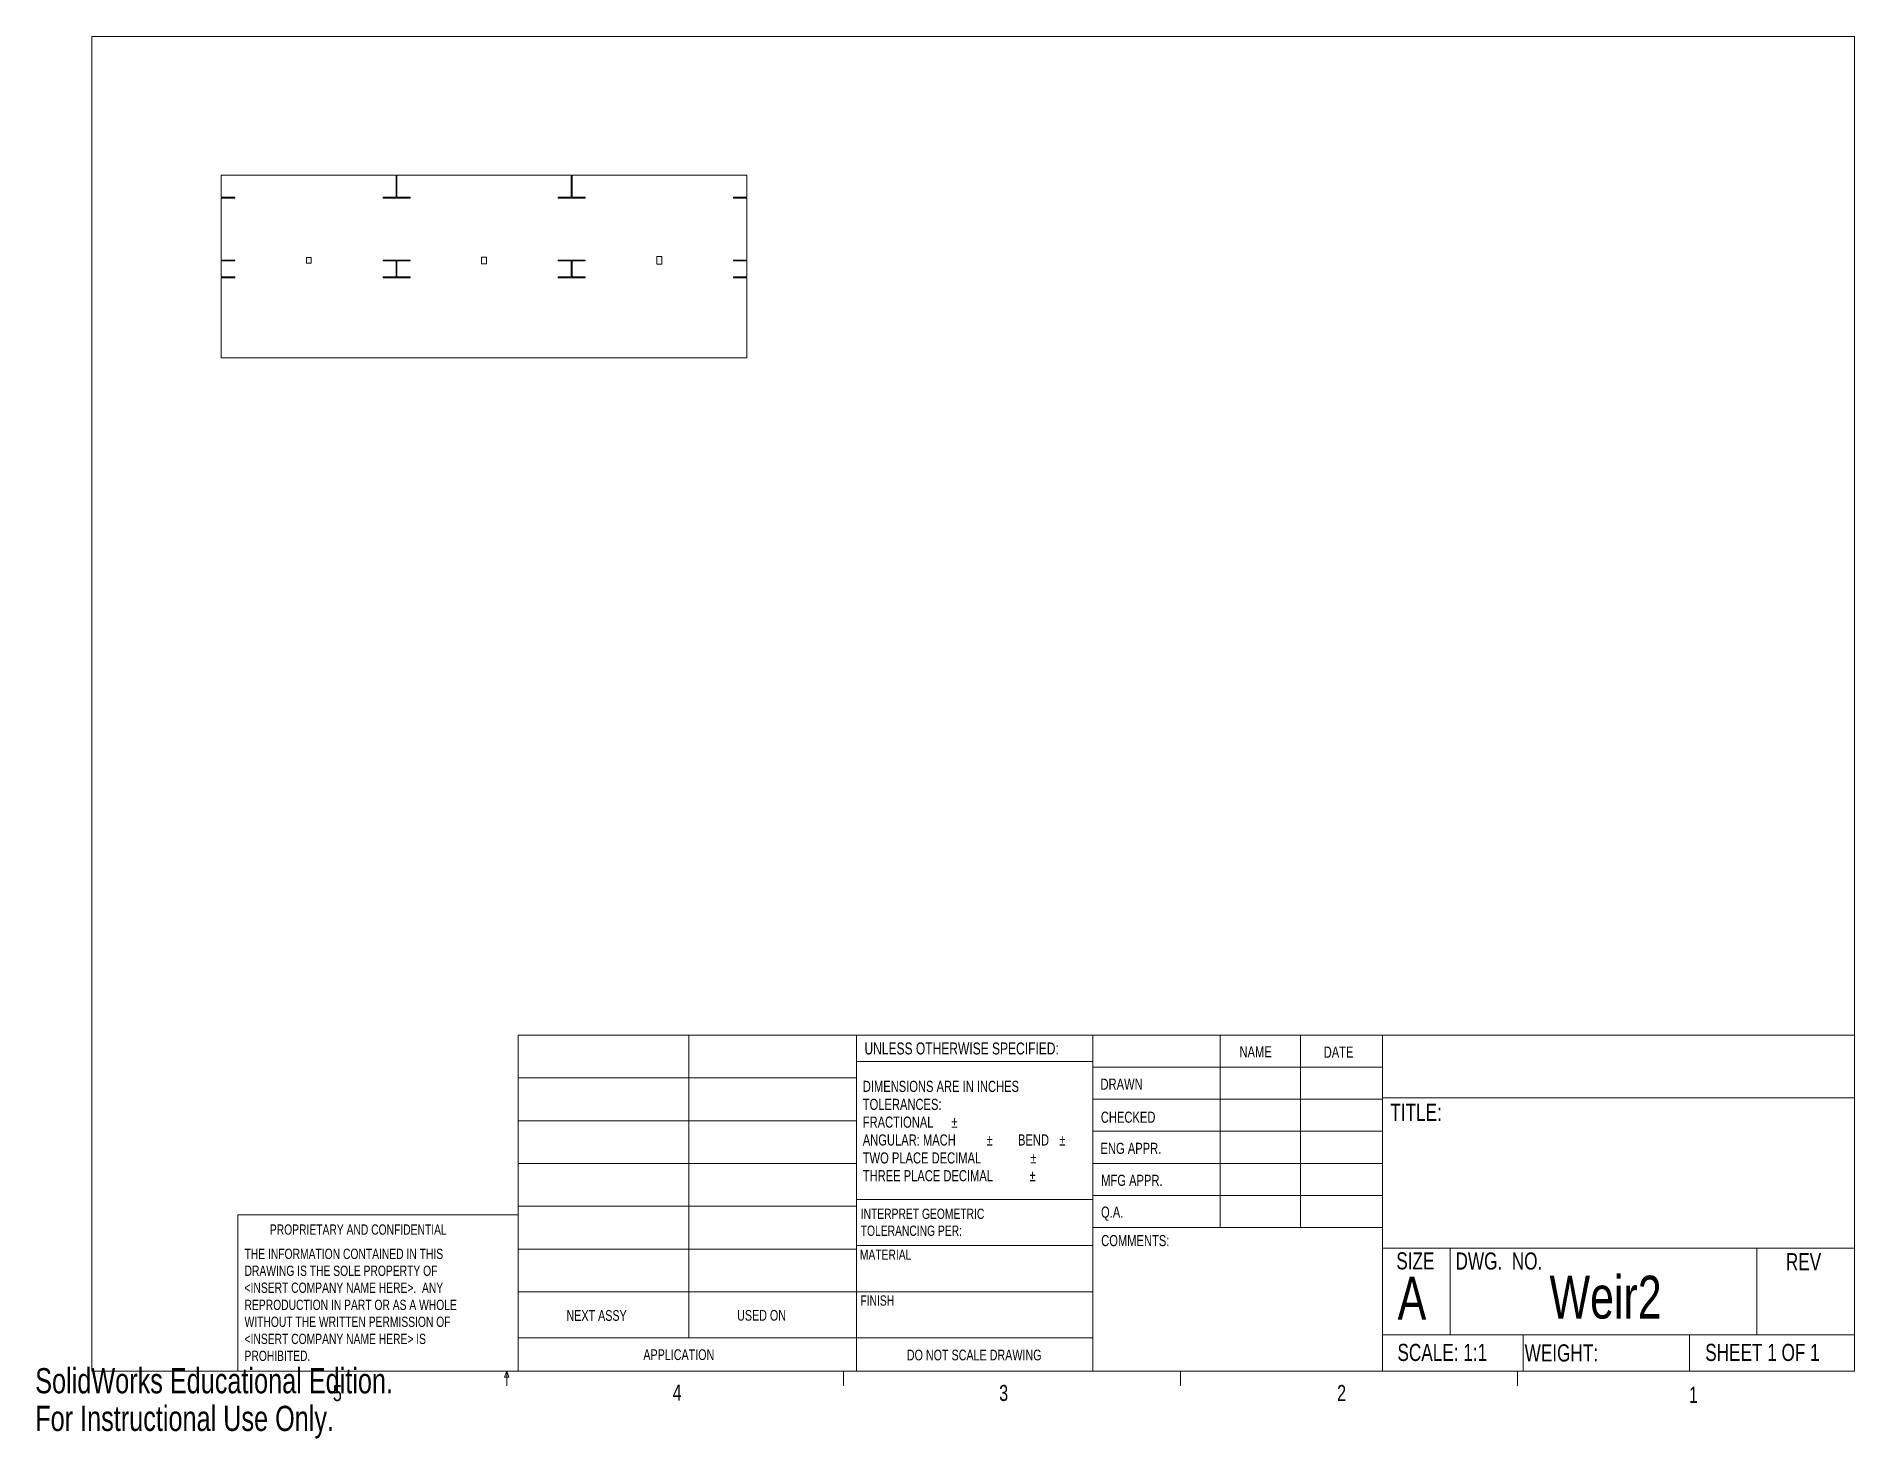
# Model space of a CAD drawing. Header units: inches. Extents: x 0 to 10.6, y 0 to 8.2.
import ezdxf

# ---------------------------------------------------------------- set-up
doc = ezdxf.new("R2010")
doc.units = ezdxf.units.IN
doc.header["$MEASUREMENT"] = 0
doc.layers.get('0').update_dxf_attribs({"linetype": 'CONTINUOUS'})
doc.styles.get("Standard").update_dxf_attribs({"font": 'txt', "width": 0.75})

# ---------------------------------------------------------------- blocks, each defined once
blk = doc.blocks.new('SW_NOTE_0')
at = {"color": 0, "linetype": 'CONTINUOUS', "lineweight": 0, "char_height": 0.06, "attachment_point": 1}
for s, insert in [('INTERPRET GEOMETRIC', (0, 0.077)), ('TOLERANCING PER:', (0, -0.022))]:
    blk.add_mtext(s, dxfattribs=dict(at, insert=insert))
blk = doc.blocks.new('SW_NOTE_1')
at = {"color": 0, "linetype": 'CONTINUOUS', "lineweight": 0, "char_height": 0.065, "attachment_point": 1}
for s, insert in [('DIMENSIONS ARE IN INCHES', (0, 0.084)), ('TOLERANCES:', (0, -0.021)), ('FRACTIONAL', (0, -0.125)), ('%%p', (0.518, -0.125)), ('ANGULAR: MACH', (0, -0.229)), ('%%p', (0.723, -0.229)), ('BEND', (0.907, -0.229)), ('%%p', (1.148, -0.229)), ('TWO PLACE DECIMAL', (0, -0.334)), ('%%p', (0.979, -0.334)), ('THREE PLACE DECIMAL', (0, -0.438)), ('%%p', (0.974, -0.438))]:
    blk.add_mtext(s, dxfattribs=dict(at, insert=insert))
blk = doc.blocks.new('SW_NOTE_2')
at = {"color": 0, "linetype": 'CONTINUOUS', "lineweight": 0, "char_height": 0.06, "attachment_point": 1}
for s, insert in [('THE INFORMATION CONTAINED IN THIS', (0, 0.077)), ('DRAWING IS THE SOLE PROPERTY OF', (0, -0.022)), ('<INSERT COMPANY NAME HERE>.  ANY', (0, -0.121)), ('REPRODUCTION IN PART OR AS A WHOLE', (0, -0.221)), ('WITHOUT THE WRITTEN PERMISSION OF', (0, -0.32)), ('<INSERT COMPANY NAME HERE> IS', (0, -0.42)), ('PROHIBITED.', (0, -0.519))]:
    blk.add_mtext(s, dxfattribs=dict(at, insert=insert))

msp = doc.modelspace()

# ---------------------------------------------------------------- linework, layer by layer
at = {"color": 7, "linetype": 'CONTINUOUS', "lineweight": 0}
for p, q in [((0.33, 8.192), (10.63, 8.192)), ((0.33, 8.192), (0.33, 0.392)), ((10.63, 0.392), (10.63, 8.192)), ((2.821, 2.356), (10.63, 2.356)), ((2.821, 0.392), (2.821, 2.356)), ((3.819, 2.356), (3.819, 0.588)), ((4.798, 0.392), (4.798, 2.356)), ((6.18, 2.356), (6.18, 0.392)), ((6.924, 2.356), (6.924, 1.231)), ((7.392, 2.356), (7.392, 1.231)), ((7.871, 2.356), (7.871, 0.392)), ((6.18, 2.202), (4.798, 2.202)), ((6.18, 2.169), (7.871, 2.169)), ((2.821, 2.106), (4.798, 2.106)), ((6.18, 1.981), (7.871, 1.981)), ((7.871, 1.989), (10.63, 1.989)), ((2.821, 1.856), (4.798, 1.856)), ((6.18, 1.794), (7.871, 1.794)), ((2.821, 1.606), (4.798, 1.606)), ((7.871, 1.606), (6.18, 1.606)), ((4.798, 1.396), (6.18, 1.396)), ((7.871, 1.419), (6.18, 1.419)), ((1.184, 0.392), (1.184, 1.306)), ((2.821, 1.306), (1.184, 1.306)), ((2.821, 1.356), (4.798, 1.356)), ((7.871, 1.231), (6.18, 1.231)), ((2.821, 1.106), (4.798, 1.106)), ((4.798, 1.126), (6.18, 1.126)), ((7.871, 1.112), (10.63, 1.112)), ((8.267, 1.112), (8.267, 0.605)), ((10.058, 1.112), (10.058, 0.605)), ((2.821, 0.856), (4.798, 0.856)), ((4.798, 0.856), (6.18, 0.856)), ((2.821, 0.588), (6.18, 0.588)), ((7.871, 0.605), (10.63, 0.605)), ((8.694, 0.605), (8.694, 0.392)), ((9.666, 0.605), (9.666, 0.392)), ((10.63, 0.392), (0.33, 0.392)), ((2.741, 0.357), (2.755, 0.392)), ((2.767, 0.357), (2.741, 0.357)), ((2.755, 0.392), (2.755, 0.307)), ((2.755, 0.392), (2.767, 0.357)), ((4.723, 0.392), (4.723, 0.307)), ((6.692, 0.392), (6.692, 0.307)), ((8.661, 0.392), (8.661, 0.307))]:
    msp.add_line(p, q, dxfattribs=at)
at = {"color": 7, "linetype": 'CONTINUOUS', "lineweight": 15}
for p, q in [((1.087, 7.252), (1.087, 7.381)), ((2.108, 7.381), (1.087, 7.381)), ((2.108, 7.381), (2.108, 7.252)), ((2.113, 7.252), (2.113, 7.381)), ((3.132, 7.381), (2.113, 7.381)), ((3.132, 7.381), (3.132, 7.252)), ((3.137, 7.252), (3.137, 7.381)), ((4.158, 7.381), (3.137, 7.381)), ((4.158, 7.252), (4.158, 7.381)), ((1.166, 7.252), (1.087, 7.252)), ((1.087, 6.885), (1.087, 7.247)), ((1.087, 7.247), (1.166, 7.247)), ((1.166, 7.247), (1.166, 7.252)), ((2.108, 7.252), (2.032, 7.252)), ((2.032, 7.252), (2.032, 7.247)), ((2.032, 7.247), (2.111, 7.247)), ((2.111, 7.247), (2.19, 7.247)), ((2.19, 7.252), (2.113, 7.252)), ((2.19, 7.247), (2.19, 7.252)), ((3.132, 7.252), (3.056, 7.252)), ((3.056, 7.252), (3.056, 7.247)), ((3.056, 7.247), (3.134, 7.247)), ((3.134, 7.247), (3.213, 7.247)), ((3.213, 7.252), (3.137, 7.252)), ((3.213, 7.247), (3.213, 7.252)), ((4.158, 7.252), (4.079, 7.252)), ((4.079, 7.252), (4.079, 7.247)), ((4.079, 7.247), (4.158, 7.247)), ((4.158, 6.885), (4.158, 7.247)), ((3.661, 6.905), (3.632, 6.905)), ((3.632, 6.905), (3.632, 6.86)), ((3.661, 6.86), (3.661, 6.905)), ((1.166, 6.885), (1.087, 6.885)), ((1.087, 6.787), (1.087, 6.88)), ((1.087, 6.88), (1.166, 6.88)), ((1.166, 6.88), (1.166, 6.885)), ((1.613, 6.899), (1.585, 6.899)), ((1.585, 6.899), (1.585, 6.866)), ((1.585, 6.866), (1.613, 6.866)), ((1.613, 6.866), (1.613, 6.899)), ((2.111, 6.885), (2.032, 6.885)), ((2.032, 6.885), (2.032, 6.88)), ((2.032, 6.88), (2.108, 6.88)), ((2.108, 6.88), (2.108, 6.787)), ((2.19, 6.885), (2.111, 6.885)), ((2.113, 6.787), (2.113, 6.88)), ((2.113, 6.88), (2.19, 6.88)), ((2.19, 6.88), (2.19, 6.885)), ((2.637, 6.902), (2.608, 6.902)), ((2.608, 6.902), (2.608, 6.863)), ((2.608, 6.863), (2.637, 6.863)), ((2.637, 6.863), (2.637, 6.902)), ((3.134, 6.885), (3.056, 6.885)), ((3.056, 6.885), (3.056, 6.88)), ((3.056, 6.88), (3.132, 6.88)), ((3.132, 6.88), (3.132, 6.787)), ((3.213, 6.885), (3.134, 6.885)), ((3.137, 6.88), (3.213, 6.88)), ((3.137, 6.787), (3.137, 6.88)), ((3.213, 6.88), (3.213, 6.885)), ((3.632, 6.86), (3.661, 6.86)), ((4.158, 6.885), (4.079, 6.885)), ((4.079, 6.885), (4.079, 6.88)), ((4.079, 6.88), (4.158, 6.88)), ((4.158, 6.787), (4.158, 6.88)), ((1.166, 6.787), (1.087, 6.787)), ((1.087, 6.313), (1.087, 6.782)), ((1.087, 6.782), (1.166, 6.782)), ((1.166, 6.782), (1.166, 6.787)), ((2.108, 6.787), (2.032, 6.787)), ((2.032, 6.787), (2.032, 6.782)), ((2.032, 6.782), (2.111, 6.782)), ((2.111, 6.782), (2.19, 6.782)), ((2.19, 6.787), (2.113, 6.787)), ((2.19, 6.782), (2.19, 6.787)), ((3.132, 6.787), (3.056, 6.787)), ((3.056, 6.787), (3.056, 6.782)), ((3.056, 6.782), (3.134, 6.782)), ((3.134, 6.782), (3.213, 6.782)), ((3.213, 6.787), (3.137, 6.787)), ((3.213, 6.782), (3.213, 6.787)), ((4.158, 6.787), (4.079, 6.787)), ((4.079, 6.787), (4.079, 6.782)), ((4.079, 6.782), (4.158, 6.782)), ((4.158, 6.313), (4.158, 6.782)), ((2.111, 6.313), (1.087, 6.313)), ((3.134, 6.313), (2.111, 6.313)), ((4.158, 6.313), (3.134, 6.313))]:
    msp.add_line(p, q, dxfattribs=at)

# ---------------------------------------------------------------- block references
at = {"color": 7, "linetype": 'CONTINUOUS', "lineweight": 0}
for name, p in [('SW_NOTE_1', (4.835, 2.005)), ('SW_NOTE_0', (4.823, 1.265)), ('SW_NOTE_2', (1.223, 1.031))]:
    msp.add_blockref(name, p, dxfattribs=at)

# ---------------------------------------------------------------- texts
for s, insert, char_height, attachment_point in [('UNLESS OTHERWISE SPECIFIED:', (4.845, 2.313), 0.07, 1), ('NAME', (7.036, 2.291), 0.065, 1), ('DATE', (7.528, 2.289), 0.065, 1), ('DRAWN', (6.224, 2.102), 0.065, 1), ('TITLE:', (7.917, 1.955), 0.1, 1), ('CHECKED', (6.226, 1.909), 0.065, 1), ('ENG APPR.', (6.224, 1.727), 0.065, 1), ('MFG APPR.', (6.228, 1.54), 0.065, 1), ('Q.A.', (6.227, 1.354), 0.065, 1), ('PROPRIETARY AND CONFIDENTIAL', (1.371, 1.25), 0.06, 1), ('COMMENTS:', (6.228, 1.188), 0.065, 1), ('MATERIAL', (4.818, 1.103), 0.06, 1), ('SIZE', (7.952, 1.087), 0.1, 1), ('DWG.  NO.', (8.298, 1.086), 0.1, 1), ('REV', (10.228, 1.082), 0.1, 1), ('Weir2', (9.175, 0.95), 0.25, 2), ('A', (7.96, 0.944), 0.25, 1), ('NEXT ASSY', (3.104, 0.749), 0.0625, 1), ('USED ON', (4.101, 0.75), 0.0625, 1), ('FINISH', (4.821, 0.835), 0.06, 1), ('SCALE: 1:1', (7.959, 0.552), 0.1, 1), ('WEIGHT:', (8.702, 0.549), 0.1, 1), ('SHEET 1 OF 1', (9.757, 0.552), 0.1, 1), ('APPLICATION', (3.553, 0.52), 0.0625, 1), ('DO NOT SCALE DRAWING', (5.486, 0.518), 0.0625, 2), ('5', (1.739, 0.311), 0.0938, 1), ('4', (3.724, 0.314), 0.0938, 1), ('3', (5.632, 0.312), 0.0938, 1), ('2', (7.606, 0.312), 0.0938, 1), ('1', (9.662, 0.301), 0.0938, 1)]:
    msp.add_mtext(s, dxfattribs=dict(at, insert=insert, char_height=char_height, attachment_point=attachment_point))
at = {"color": 7, "linetype": 'CONTINUOUS', "char_height": 0.14705, "attachment_point": 1}
for s, insert in [('SolidWorks Educational Edition.', (0, 0.41)), ('For Instructional Use Only.', (0, 0.19))]:
    msp.add_mtext(s, dxfattribs=dict(at, insert=insert))

doc.saveas('drawing.dxf')
